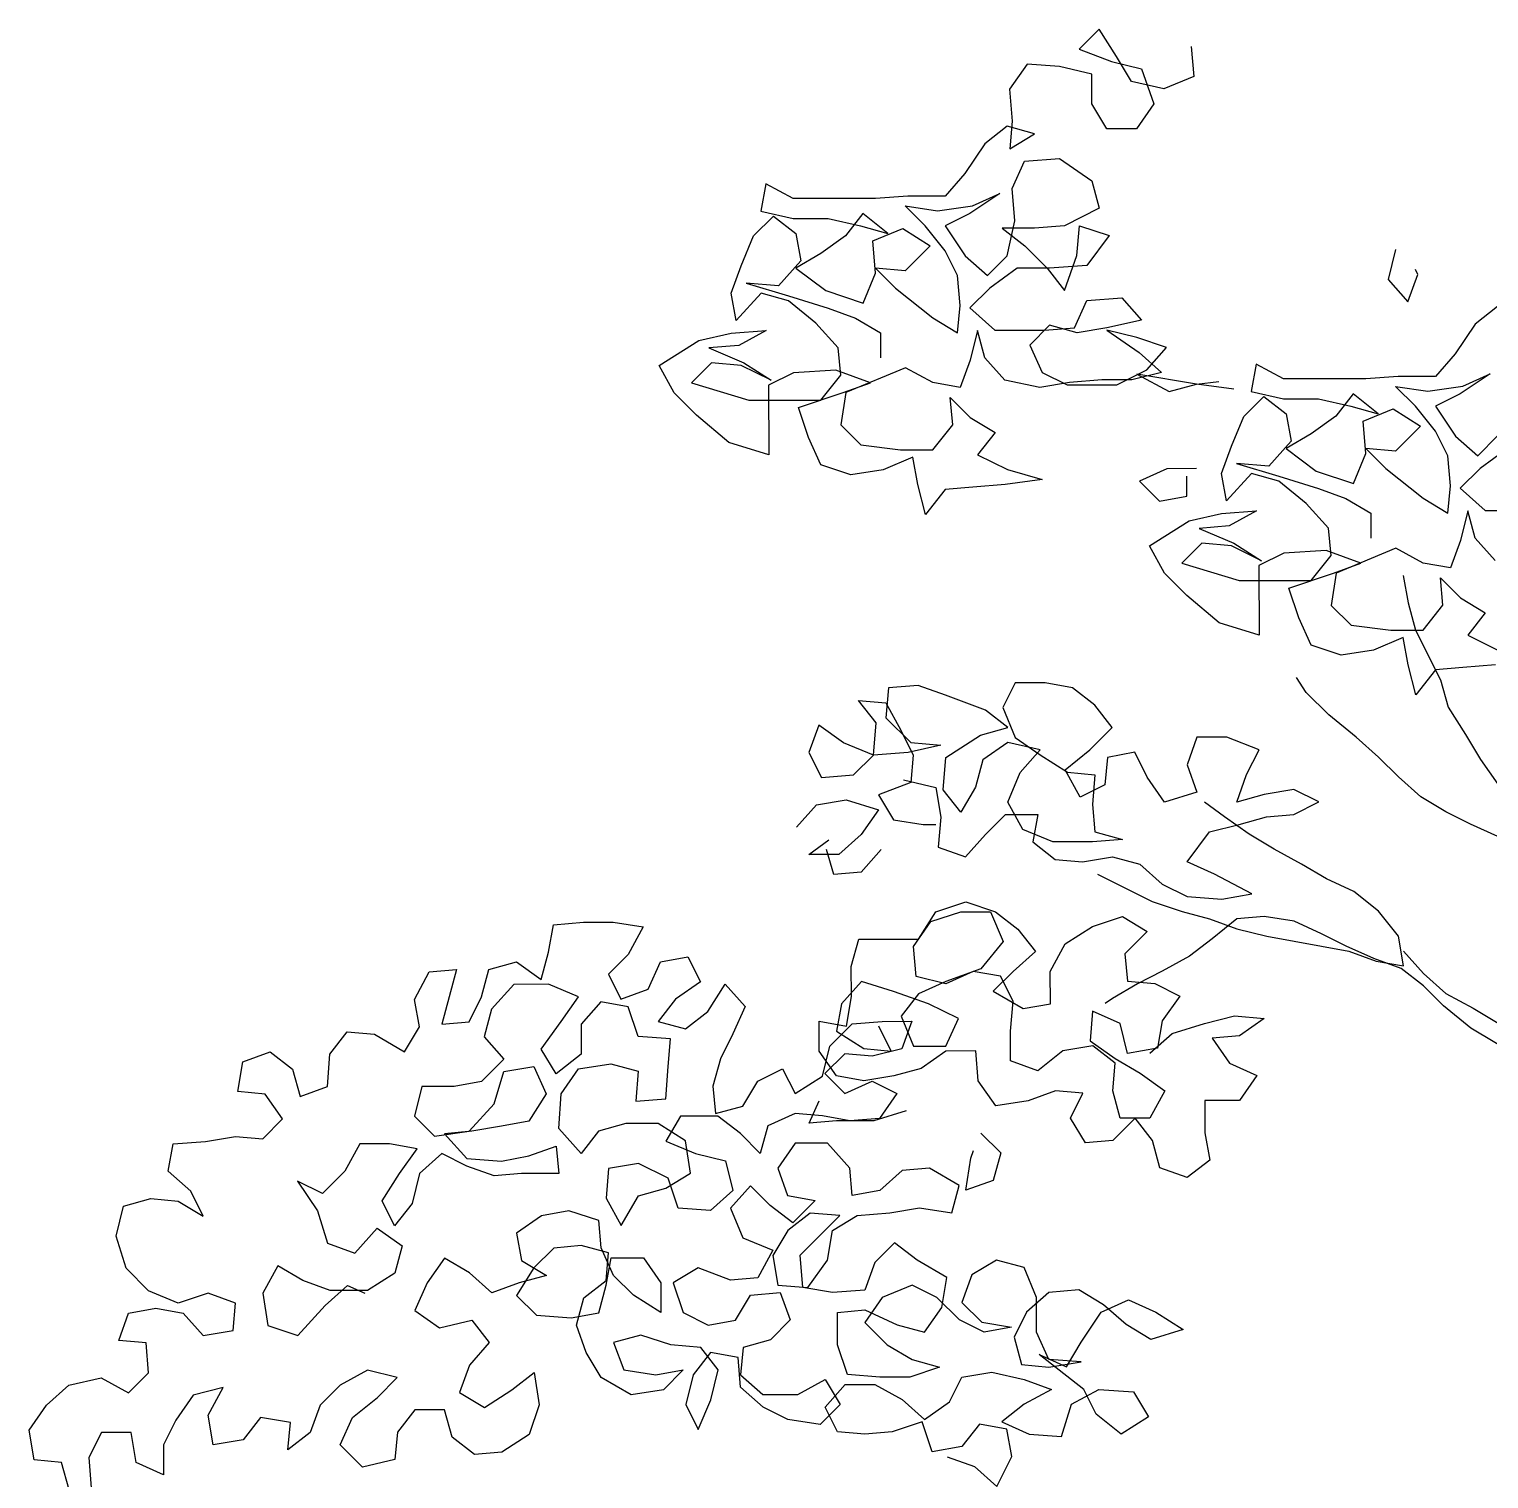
# Model space of a CAD drawing. Header units: metres. Extents: x 2.7 to 23.1, y -0.5 to 9.6.
# Drawn here: x 2.745 to 4.624, y 6.729 to 8.595 of the extents above; entities that cross this region are included whole.
import ezdxf

# ---------------------------------------------------------------- set-up
doc = ezdxf.new("R2010")
doc.units = ezdxf.units.M
doc.layers.add('ceco.net 89', color=7, linetype='Continuous')

msp = doc.modelspace()

# ---------------------------------------------------------------- linework, layer by layer
at = {"layer": 'ceco.net 89'}
for points in [[(4.241, 8.5725), (4.2442, 8.5341), (4.2058, 8.518), (4.1641, 8.5276), (4.1449, 8.5596), (4.1225, 8.5948), (4.0969, 8.5692), (4.1385, 8.5532), (4.1769, 8.5436), (4.193, 8.4988), (4.1706, 8.4667), (4.1322, 8.4667), (4.1129, 8.4987), (4.1129, 8.5371), (4.0713, 8.5467), (4.0296, 8.5499), (4.0072, 8.5178), (4.0105, 8.4762), (4.0073, 8.441), (4.0393, 8.4602), (4.0041, 8.4698), (3.9753, 8.4473), (3.9497, 8.4089), (3.9241, 8.38), (3.876, 8.38), (3.8344, 8.3768), (3.7287, 8.3767), (3.6935, 8.3958), (3.6871, 8.3606), (3.7287, 8.351), (3.7736, 8.3511), (3.8152, 8.3415), (3.8505, 8.3319), (3.8184, 8.3575), (3.796, 8.3287), (3.764, 8.3062), (3.732, 8.287), (3.7705, 8.2582), (3.8185, 8.2422), (3.8345, 8.2807), (3.8313, 8.3223), (3.8697, 8.3384), (3.9049, 8.316), (3.8729, 8.2839), (3.8345, 8.2871), (3.8601, 8.2615), (3.9082, 8.2231), (3.9403, 8.2039), (3.9434, 8.2391), (3.9402, 8.2776), (3.9241, 8.3096), (3.8985, 8.3416), (3.8728, 8.3672), (3.9145, 8.3608), (3.9593, 8.3673), (3.9945, 8.3833), (3.9561, 8.3576), (3.9241, 8.3416), (3.9498, 8.3032), (3.9786, 8.2776), (4.0042, 8.3032), (4.0138, 8.3481), (4.0105, 8.3897), (4.0265, 8.425), (4.0714, 8.4282), (4.113, 8.3994), (4.1227, 8.3642), (4.0778, 8.3417), (4.0394, 8.3385), (3.9978, 8.3385), (4.0266, 8.3161), (4.0555, 8.2873), (4.0779, 8.2585), (4.0939, 8.3033), (4.0971, 8.3418), (4.1355, 8.329), (4.1067, 8.2905), (4.0587, 8.2873), (4.017, 8.2872), (3.9818, 8.2616), (3.9562, 8.2359), (3.9883, 8.2072), (4.0523, 8.2072), (4.0908, 8.2104), (4.1068, 8.2457), (4.1516, 8.2489), (4.1772, 8.2201), (4.1324, 8.2105), (4.094, 8.204), (4.0587, 8.2136), (4.0331, 8.188), (4.0492, 8.1528), (4.0812, 8.1368), (4.1453, 8.1368), (4.1837, 8.1561), (4.2093, 8.1849), (4.1709, 8.1977), (4.1324, 8.2073), (4.1741, 8.1785), (4.2029, 8.1529), (4.1645, 8.1433), (4.1261, 8.1432), (4.0844, 8.14), (4.046, 8.1335), (4.0012, 8.1431), (3.9755, 8.1719), (3.9659, 8.2071), (3.9563, 8.1687), (3.9435, 8.1334), (3.9083, 8.1398), (3.873, 8.159), (3.7962, 8.1269), (3.7898, 8.0853), (3.8155, 8.0597), (3.8667, 8.0533), (3.9084, 8.0533), (3.934, 8.0854), (3.9307, 8.1206), (3.9564, 8.095), (3.9884, 8.0758), (3.966, 8.047), (4.0045, 8.0278), (4.0493, 8.015), (4.0013, 8.0086), (3.9597, 8.0054), (3.9244, 8.0021), (3.8988, 7.9701), (3.8892, 8.0085), (3.8828, 8.0437), (3.8443, 8.0277), (3.8027, 8.0212), (3.7643, 8.034), (3.7482, 8.0692), (3.7354, 8.1076), (3.793, 8.1269), (3.8282, 8.1397), (3.7834, 8.1557), (3.7289, 8.1525), (3.6969, 8.1364), (3.697, 8.0467), (3.6457, 8.0627), (3.6041, 8.0979), (3.5752, 8.1267), (3.556, 8.1619), (3.6072, 8.194), (3.6488, 8.2036), (3.6936, 8.2069), (3.6584, 8.1876), (3.62, 8.1844), (3.6649, 8.1652), (3.7001, 8.1428), (3.6617, 8.162), (3.6232, 8.1652), (3.5976, 8.1395), (3.6713, 8.1172), (3.7642, 8.1173), (3.7898, 8.1493), (3.7865, 8.1845), (3.7577, 8.2165), (3.7224, 8.2453), (3.6872, 8.2549), (3.6552, 8.2197), (3.6488, 8.2549), (3.6615, 8.2901), (3.6775, 8.3286), (3.7031, 8.3542), (3.732, 8.3318), (3.7384, 8.2966), (3.7096, 8.2645), (3.668, 8.2677), (3.7224, 8.2517), (3.7737, 8.2358), (3.8089, 8.223), (3.841, 8.2038), (3.841, 8.1718)], [(4.504, 8.3111), (4.4944, 8.2727), (4.52, 8.2439), (4.5328, 8.2791), (4.5296, 8.2855)], [(4.6354, 8.2376), (4.6065, 8.2151), (4.581, 8.1767), (4.5554, 8.1478), (4.5073, 8.1478), (4.4657, 8.1446), (4.36, 8.1445), (4.3248, 8.1636), (4.3184, 8.1284), (4.36, 8.1188), (4.4049, 8.1189), (4.4465, 8.1093), (4.4817, 8.0997), (4.4497, 8.1253), (4.4273, 8.0965), (4.3953, 8.074), (4.3633, 8.0548), (4.4017, 8.026), (4.4498, 8.01), (4.4658, 8.0485), (4.4625, 8.0901), (4.501, 8.1062), (4.5362, 8.0838), (4.5042, 8.0517), (4.4658, 8.0549), (4.4914, 8.0293), (4.5395, 7.9909), (4.5715, 7.9717), (4.5747, 8.0069), (4.5715, 8.0454), (4.5554, 8.0774), (4.5298, 8.1094), (4.5041, 8.135), (4.5458, 8.1286), (4.5906, 8.1351), (4.6258, 8.1511), (4.5874, 8.1255), (4.5554, 8.1094), (4.5811, 8.071), (4.6099, 8.0454), (4.6355, 8.0711)], [(4.296, 8.1316), (4.2479, 8.138), (4.171, 8.1507), (4.2127, 8.1283), (4.2479, 8.138), (4.2767, 8.1412)], [(4.6326, 7.7764), (4.5909, 7.7732), (4.5557, 7.7699), (4.5301, 7.7379), (4.5205, 7.7763), (4.514, 7.8115), (4.4756, 7.7955), (4.434, 7.789), (4.3955, 7.8018), (4.3795, 7.837), (4.3667, 7.8754), (4.4243, 7.8947), (4.4595, 7.9076), (4.4147, 7.9235), (4.3602, 7.9203), (4.3282, 7.9042), (4.3283, 7.8146), (4.277, 7.8305), (4.2354, 7.8657), (4.2065, 7.8945), (4.1873, 7.9297), (4.2385, 7.9618), (4.2801, 7.9714), (4.3249, 7.9747), (4.2897, 7.9554), (4.2513, 7.9522), (4.2961, 7.933), (4.3314, 7.9106), (4.2929, 7.9298), (4.2545, 7.933), (4.2289, 7.9073), (4.3026, 7.885), (4.3955, 7.8851), (4.4211, 7.9171), (4.4178, 7.9524), (4.389, 7.9844), (4.3537, 8.0131), (4.3185, 8.0227), (4.2865, 7.9875), (4.28, 8.0227), (4.2928, 8.0579), (4.3088, 8.0964), (4.3344, 8.122), (4.3632, 8.0996), (4.3697, 8.0644), (4.3409, 8.0324), (4.2993, 8.0355), (4.3537, 8.0196), (4.405, 8.0036), (4.4402, 7.9908), (4.4723, 7.9716), (4.4723, 7.9396)], [(4.6483, 8.0551), (4.6131, 8.0294), (4.5875, 8.0038), (4.6196, 7.975), (4.6836, 7.975)], [(4.248, 8.0291), (4.2096, 8.029), (4.1744, 8.013), (4.2, 7.9874), (4.2352, 7.9938), (4.2352, 8.0194)], [(4.6324, 7.9109), (4.6068, 7.9397), (4.5972, 7.9749), (4.5876, 7.9365), (4.5748, 7.9013), (4.5396, 7.9076), (4.5043, 7.9268), (4.4275, 7.8947), (4.4211, 7.8531), (4.4468, 7.8275), (4.498, 7.8211), (4.5397, 7.8212), (4.5652, 7.8532), (4.562, 7.8884), (4.5877, 7.8628), (4.6197, 7.8436), (4.5973, 7.8148), (4.6358, 7.7956)], [(4.514, 7.8916), (4.5204, 7.8564), (4.53, 7.8211), (4.5621, 7.7571), (4.5718, 7.7219), (4.5942, 7.6867), (4.6135, 7.6547), (4.6359, 7.6227)], [(3.8705, 7.6284), (3.9121, 7.6188), (3.9185, 7.5804), (3.9154, 7.5419), (3.9506, 7.5292), (3.9762, 7.558), (4.0018, 7.5837), (4.0434, 7.5837), (4.0371, 7.5485), (4.0659, 7.5261), (4.1012, 7.5229), (4.1396, 7.5293), (4.1748, 7.5198), (4.2037, 7.4942), (4.2357, 7.4782), (4.2805, 7.475), (4.319, 7.4815), (4.2709, 7.507), (4.2357, 7.523), (4.2645, 7.5615), (4.3029, 7.5711), (4.3381, 7.5808), (4.3733, 7.584), (4.4053, 7.6), (4.3733, 7.616), (4.3349, 7.6096), (4.2996, 7.5999), (4.3124, 7.6352), (4.3284, 7.6672), (4.2868, 7.6832), (4.2483, 7.6832), (4.2356, 7.6479), (4.2484, 7.6127), (4.2068, 7.5999), (4.1843, 7.6319), (4.1683, 7.6639), (4.1331, 7.6574), (4.1299, 7.6222), (4.0979, 7.6062), (4.0786, 7.6414), (4.1106, 7.667), (4.1394, 7.6959), (4.117, 7.7247), (4.0881, 7.7471), (4.0529, 7.7535), (4.0145, 7.7534), (3.9985, 7.7214), (4.0145, 7.683), (4.0466, 7.6606), (4.0818, 7.6382), (4.1171, 7.635), (4.1139, 7.5966), (4.1171, 7.5613), (4.1524, 7.5518), (4.1139, 7.5485), (4.0627, 7.5485), (4.0242, 7.5645), (4.005, 7.5997), (4.021, 7.6381), (4.0466, 7.667), (4.0049, 7.6765), (3.9729, 7.6541), (3.9633, 7.6189), (3.9442, 7.5868), (3.9217, 7.6156), (3.9249, 7.6573), (3.9697, 7.6861), (4.0049, 7.6958), (3.9761, 7.7182), (3.9248, 7.7373), (3.8896, 7.7501), (3.8511, 7.7469), (3.848, 7.7084), (3.88, 7.6764), (3.9185, 7.6733), (3.8768, 7.6636), (3.832, 7.6604), (3.7935, 7.6763), (3.7615, 7.6987), (3.7487, 7.6635), (3.7648, 7.6315), (3.8064, 7.6347), (3.832, 7.6604), (3.8352, 7.702), (3.8127, 7.7308), (3.8479, 7.7276), (3.8672, 7.6924), (3.8832, 7.6604), (3.8801, 7.6252), (3.8384, 7.6091), (3.8577, 7.5771), (3.8961, 7.5708), (3.9121, 7.5708)], [(4.8605, 7.2097), (4.838, 7.2385), (4.8252, 7.2738), (4.8059, 7.3058), (4.7835, 7.3378), (4.7643, 7.3698), (4.7161, 7.4658), (4.6905, 7.5042), (4.6712, 7.5362), (4.636, 7.5554), (4.6007, 7.5714), (4.5687, 7.5874), (4.5366, 7.6066), (4.5078, 7.6322), (4.4822, 7.6578), (4.4533, 7.6834), (4.418, 7.7121), (4.3892, 7.7409), (4.3764, 7.7602)], [(3.7328, 7.5674), (3.7584, 7.5962), (3.7968, 7.6027), (3.8385, 7.5899), (3.8161, 7.5579), (3.7873, 7.5322), (3.7488, 7.5322), (3.7744, 7.5514)], [(4.1204, 7.5069), (4.1909, 7.4717), (4.2293, 7.459), (4.2646, 7.4494), (4.2998, 7.4366), (4.3382, 7.427), (4.4439, 7.4079), (4.4792, 7.3951), (4.5144, 7.3888), (4.508, 7.4272), (4.4823, 7.4592), (4.4503, 7.4848), (4.415, 7.5008), (4.383, 7.52), (4.3477, 7.5391), (4.3157, 7.5583), (4.2837, 7.5807), (4.258, 7.5999)], [(3.8417, 7.5387), (3.8161, 7.5098), (3.7809, 7.5066), (3.7713, 7.5386)], [(4.1878, 7.2764), (4.2167, 7.302), (4.2583, 7.3149), (4.2967, 7.3245), (4.3351, 7.3213), (4.3031, 7.2989), (4.2679, 7.2957), (4.2903, 7.2637), (4.3256, 7.2477), (4.3032, 7.2156), (4.2584, 7.2156), (4.2584, 7.1739), (4.2648, 7.1387), (4.236, 7.1163), (4.2008, 7.1291), (4.1912, 7.1643), (4.1687, 7.1931), (4.1399, 7.1642), (4.1047, 7.161), (4.0854, 7.193), (4.1014, 7.225), (4.0662, 7.2282), (4.031, 7.2154), (3.9893, 7.2089), (3.9669, 7.2409), (3.9637, 7.2794), (3.9252, 7.2793), (3.8932, 7.2569), (3.858, 7.2472), (3.8196, 7.2408), (3.7843, 7.2472), (3.7619, 7.2792), (3.7619, 7.3176), (3.7971, 7.3112), (3.8035, 7.3497), (3.8034, 7.3881), (3.813, 7.4234), (3.8899, 7.4234), (3.9122, 7.4587), (3.9507, 7.4715), (3.9891, 7.4587), (4.018, 7.4363), (4.0404, 7.4075), (4.0116, 7.3819), (3.986, 7.3563), (4.0245, 7.3339), (4.0597, 7.3403), (4.0596, 7.3819), (4.0788, 7.4172), (4.114, 7.4396), (4.1525, 7.4525), (4.1845, 7.4333), (4.1557, 7.4044), (4.1589, 7.3692), (4.1942, 7.3661), (4.2262, 7.3501), (4.2038, 7.318), (4.1975, 7.2828), (4.159, 7.2763), (4.1494, 7.3148), (4.1141, 7.3307), (4.111, 7.2923), (4.143, 7.2699), (4.1751, 7.2507), (4.2071, 7.2283), (4.1879, 7.1931), (4.1495, 7.1931), (4.1399, 7.2283), (4.143, 7.2635), (4.1142, 7.2859), (4.0758, 7.2795), (4.0437, 7.2538), (4.0085, 7.2666), (4.0085, 7.305), (4.0116, 7.3435), (3.9956, 7.3755), (3.9604, 7.3819), (3.9251, 7.3658), (3.8867, 7.3754), (3.8835, 7.4138), (3.9059, 7.4459), (3.9443, 7.4587), (3.9827, 7.4587), (3.9988, 7.4203), (3.97, 7.3851), (3.9251, 7.369), (3.8899, 7.353), (3.8675, 7.3241), (3.8836, 7.2857), (3.9252, 7.2857), (3.9412, 7.321), (3.9027, 7.3402), (3.8579, 7.3561), (3.8163, 7.3689), (3.7907, 7.3401), (3.7843, 7.3048), (3.8195, 7.2824), (3.8548, 7.2793), (3.8387, 7.3113)], [(2.7962, 6.7145), (2.7866, 6.7497), (2.7513, 6.7529), (2.7449, 6.7913), (2.7673, 6.8233), (2.7961, 6.849), (2.8377, 6.8586), (2.8729, 6.8394), (2.8985, 6.8651), (2.8953, 6.9035), (2.8601, 6.9067), (2.8729, 6.9419), (2.9081, 6.9484), (2.9433, 6.942), (2.969, 6.9132), (3.0074, 6.9196), (3.0106, 6.9549), (2.9753, 6.9676), (2.9369, 6.9548), (2.8984, 6.9708), (2.8696, 6.9996), (2.8567, 7.0412), (2.8663, 7.0796), (2.9015, 7.0893), (2.9368, 7.0861), (2.9688, 7.0669), (2.9528, 7.0989), (2.9239, 7.1245), (2.9303, 7.1598), (2.9719, 7.163), (3.0104, 7.1694), (3.0456, 7.1663), (3.0712, 7.1919), (3.0487, 7.2239), (3.0135, 7.2271), (3.0199, 7.2655), (3.0551, 7.2784), (3.0839, 7.256), (3.0936, 7.2208), (3.1288, 7.2336), (3.132, 7.2752), (3.1544, 7.3041), (3.1896, 7.3009), (3.228, 7.2785), (3.2472, 7.3106), (3.2408, 7.3458), (3.26, 7.3811), (3.2952, 7.3843), (3.2761, 7.3138), (3.3113, 7.317), (3.3273, 7.3491), (3.3368, 7.3843), (3.3721, 7.394), (3.4041, 7.3716), (3.4137, 7.4068), (3.4201, 7.442), (3.4585, 7.4453), (3.4969, 7.4453), (3.5354, 7.439), (3.5162, 7.4037), (3.4906, 7.3781), (3.5066, 7.346), (3.5418, 7.3589), (3.5578, 7.3941), (3.593, 7.4006), (3.6091, 7.3686), (3.5771, 7.3461), (3.5547, 7.3173), (3.5899, 7.3077), (3.6187, 7.3301), (3.6411, 7.3654), (3.6668, 7.3366), (3.6508, 7.3013), (3.6348, 7.2693), (3.6252, 7.2341), (3.6285, 7.1988), (3.6637, 7.2085), (3.6829, 7.2405), (3.7149, 7.2566), (3.7309, 7.2245), (3.7661, 7.247), (3.7757, 7.2854), (3.8045, 7.3143), (3.8429, 7.3175), (3.8814, 7.3176), (3.8686, 7.2823), (3.8302, 7.2727), (3.7949, 7.2759), (3.7693, 7.2502), (3.795, 7.2246), (3.8302, 7.2407), (3.8622, 7.2247), (3.8398, 7.1926), (3.8014, 7.1894), (3.7662, 7.1958), (3.7309, 7.1989), (3.6957, 7.1829), (3.6862, 7.1476), (3.6605, 7.1732), (3.6317, 7.1956), (3.5836, 7.1956), (3.5644, 7.1635), (3.6029, 7.1476), (3.6413, 7.138), (3.651, 7.0996), (3.6222, 7.0739), (3.5805, 7.0771), (3.5677, 7.1155), (3.5292, 7.1347), (3.4908, 7.1282), (3.4876, 7.0898), (3.5069, 7.0546), (3.5293, 7.0931), (3.5645, 7.1027), (3.5965, 7.1219), (3.5901, 7.1636), (3.5548, 7.186), (3.5132, 7.1859), (3.478, 7.1763), (3.4556, 7.1474), (3.4267, 7.1794), (3.4299, 7.2243), (3.4523, 7.2563), (3.4939, 7.2628), (3.5291, 7.2532), (3.526, 7.2148), (3.5644, 7.218), (3.5675, 7.2596), (3.5707, 7.2949), (3.5291, 7.298), (3.5162, 7.3364), (3.481, 7.3428), (3.4554, 7.314), (3.4554, 7.2755), (3.4234, 7.2499), (3.4042, 7.2819), (3.4298, 7.3172), (3.4522, 7.3492), (3.4137, 7.3652), (3.3689, 7.3651), (3.3401, 7.3331), (3.3305, 7.2978), (3.3562, 7.269), (3.3274, 7.2402), (3.2921, 7.2338), (3.2505, 7.2337), (3.2409, 7.1953), (3.2666, 7.1697), (3.3114, 7.1761), (3.3434, 7.2114), (3.3562, 7.253), (3.3946, 7.2595), (3.4106, 7.2243), (3.3883, 7.189), (3.353, 7.1826), (3.3146, 7.1761), (3.2794, 7.1729), (3.3082, 7.1409), (3.3531, 7.1377), (3.3883, 7.1442), (3.4235, 7.157), (3.4268, 7.1218), (3.3787, 7.1217), (3.3435, 7.1185), (3.3082, 7.1313), (3.2762, 7.1473), (3.2474, 7.1216), (3.2378, 7.0832), (3.2154, 7.0543), (3.1994, 7.0863), (3.2218, 7.1216), (3.2442, 7.1536), (3.2089, 7.16), (3.1705, 7.16), (3.1513, 7.1247), (3.1225, 7.0959), (3.0905, 7.1119), (3.1161, 7.0735), (3.129, 7.0318), (3.1642, 7.0191), (3.193, 7.0511), (3.2251, 7.0287), (3.2155, 6.9935), (3.1803, 6.971), (3.1322, 6.971), (3.097, 6.9838), (3.065, 7.003), (3.0458, 6.9677), (3.0522, 6.9261), (3.0907, 6.9133), (3.1259, 6.9518), (3.1547, 6.9774), (3.1771, 6.9678)], [(4.6651, 7.2704), (4.601, 7.3088), (4.5657, 7.3376), (4.5401, 7.3632), (4.5112, 7.3856), (4.476, 7.3983), (4.4407, 7.4143), (4.4087, 7.4303), (4.3735, 7.4463), (4.335, 7.4527), (4.2998, 7.4494), (4.2678, 7.4238), (4.239, 7.4013), (4.2038, 7.3821), (4.1718, 7.366), (4.1397, 7.3468), (4.1301, 7.3404)], [(4.5144, 7.408), (4.5401, 7.3792), (4.5689, 7.3536), (4.6042, 7.3344), (4.6362, 7.3152), (4.6682, 7.2992), (4.7035, 7.2832), (4.7676, 7.2513), (4.8028, 7.2321), (4.8733, 7.1873), (4.8797, 7.1809)], [(3.8741, 7.2024), (3.8324, 7.1896), (3.7844, 7.1895), (3.7492, 7.1863), (3.7619, 7.2151)], [(3.9267, 6.7571), (3.962, 6.7444), (3.9908, 6.7188), (4.01, 6.7572), (4.0035, 6.7924), (3.9683, 6.7988), (3.9459, 6.77), (3.9075, 6.7635), (3.8946, 6.8019), (3.8562, 6.7891), (3.821, 6.7859), (3.7858, 6.789), (3.7697, 6.821), (3.7953, 6.8499), (3.8338, 6.8499), (3.869, 6.8307), (3.8978, 6.8051), (3.9299, 6.8276), (3.9458, 6.8596), (3.9843, 6.8661), (4.0259, 6.8565), (4.0611, 6.8437), (4.0259, 6.8245), (3.9971, 6.802), (4.0324, 6.7861), (4.074, 6.7829), (4.0868, 6.8245), (4.122, 6.8438), (4.1668, 6.8406), (4.1861, 6.8086), (4.1509, 6.7862), (4.1188, 6.8118), (4.1028, 6.8438), (4.0451, 6.8886), (4.0803, 6.8726), (4.0995, 6.9046), (4.1251, 6.9431), (4.1603, 6.9591), (4.1956, 6.9431), (4.2308, 6.9207), (4.1892, 6.9079), (4.1572, 6.9271), (4.1283, 6.9527), (4.0963, 6.9719), (4.0578, 6.9686), (4.029, 6.943), (4.013, 6.9109), (4.0227, 6.8757), (4.0579, 6.8725), (4.0995, 6.879), (4.0579, 6.8822), (4.0419, 6.9174), (4.0418, 6.9622), (4.0258, 7.0006), (3.9905, 7.0102), (3.9585, 6.991), (3.9457, 6.9557), (3.9714, 6.9301), (4.0098, 6.9237), (3.9746, 6.9173), (3.9426, 6.9333), (3.9137, 6.9621), (3.8817, 6.9781), (3.8433, 6.962), (3.8209, 6.93), (3.8497, 6.9012), (3.8818, 6.882), (3.917, 6.8724), (3.8786, 6.8596), (3.8401, 6.8595), (3.7985, 6.8627), (3.7857, 6.9011), (3.7856, 6.9428), (3.8209, 6.946), (3.8625, 6.9268), (3.8977, 6.9172), (3.9201, 6.9493), (3.9265, 6.9877), (3.888, 7.0101), (3.8592, 7.0325), (3.8336, 7.0069), (3.8208, 6.9716), (3.7792, 6.9684), (3.7408, 6.9747), (3.7375, 7.0164), (3.7887, 7.0677), (3.7503, 7.0708), (3.7215, 7.0484), (3.7023, 7.0163), (3.7087, 6.9779), (3.7472, 6.9748), (3.7728, 7.01), (3.7791, 7.0484), (3.8111, 7.0677), (3.8528, 7.0709), (3.8912, 7.0774), (3.9328, 7.071), (3.9424, 7.1062), (3.904, 7.1286), (3.8687, 7.1254), (3.8399, 7.0997), (3.8047, 7.0933), (3.8015, 7.1285), (3.7726, 7.1605), (3.731, 7.1605), (3.7086, 7.1284), (3.7214, 7.0932), (3.7567, 7.0869), (3.7279, 7.058), (3.699, 7.0804), (3.6734, 7.106), (3.6478, 7.0771), (3.6638, 7.0387), (3.7023, 7.0228), (3.6831, 6.9875), (3.6479, 6.9843), (3.6062, 7.0002), (3.5742, 6.981), (3.5871, 6.9426), (3.6191, 6.9266), (3.6543, 6.933), (3.6735, 6.9651), (3.7119, 6.9683), (3.7248, 6.9331), (3.6992, 6.9075), (3.664, 6.8978), (3.6608, 6.8626), (3.6896, 6.837), (3.7345, 6.837), (3.7697, 6.8563), (3.7889, 6.8243), (3.7633, 6.7986), (3.7217, 6.805), (3.6897, 6.821), (3.6608, 6.8466), (3.6576, 6.885), (3.6223, 6.8914), (3.5999, 6.8625), (3.5904, 6.8241), (3.6064, 6.7921), (3.6224, 6.8305), (3.632, 6.869), (3.6095, 6.8978), (3.5711, 6.9009), (3.5326, 6.9137), (3.4974, 6.9041), (3.5103, 6.8688), (3.5519, 6.8625), (3.5871, 6.8689), (3.5615, 6.8433), (3.5199, 6.8368), (3.4814, 6.8592), (3.4622, 6.8912), (3.4494, 6.9264), (3.4589, 6.9617), (3.4877, 6.9841), (3.4909, 7.0194), (3.4557, 7.0289), (3.4204, 7.0257), (3.3948, 7.0001), (3.3725, 6.9648), (3.3981, 6.9392), (3.4429, 6.936), (3.4782, 6.9425), (3.4877, 6.9777), (3.4941, 7.013), (3.5357, 7.013), (3.5582, 6.981), (3.5582, 6.9426), (3.523, 6.9649), (3.4973, 6.9905), (3.4813, 7.0258), (3.4781, 7.061), (3.4396, 7.0738), (3.4044, 7.0673), (3.3724, 7.0449), (3.3788, 7.0096), (3.4109, 6.9905), (3.3756, 6.9808), (3.3404, 6.968), (3.3116, 6.9936), (3.2795, 7.0128), (3.2571, 6.9807), (3.2412, 6.9455), (3.2732, 6.9231), (3.3148, 6.9327), (3.3373, 6.9039), (3.3117, 6.8751), (3.2989, 6.8398), (3.331, 6.8206), (3.3662, 6.8431), (3.395, 6.8655), (3.4014, 6.8239), (3.3886, 6.7855), (3.3534, 6.763), (3.3182, 6.7598), (3.2894, 6.7822), (3.2797, 6.8174), (3.2413, 6.8174), (3.2189, 6.7885), (3.2157, 6.7533), (3.1741, 6.7436), (3.1452, 6.7724), (3.1612, 6.8077), (3.1932, 6.8333), (3.2188, 6.859), (3.1804, 6.8685), (3.1452, 6.8493), (3.1196, 6.8236), (3.1068, 6.7884), (3.078, 6.766), (3.0812, 6.8012), (3.0427, 6.8076), (3.0203, 6.7787), (2.9819, 6.7723), (2.9755, 6.8107), (2.9946, 6.846), (2.9562, 6.8363), (2.9338, 6.8043), (2.9178, 6.7722), (2.9179, 6.7338), (2.8826, 6.7498), (2.8762, 6.7882), (2.8378, 6.7882), (2.8218, 6.7561), (2.825, 6.7113)], [(3.9702, 7.1737), (3.9958, 7.1481), (3.9862, 7.1128), (3.951, 7.1), (3.9574, 7.1416), (3.9606, 7.1513)]]:
    msp.add_lwpolyline(points, dxfattribs=at)

doc.saveas('drawing.dxf')
